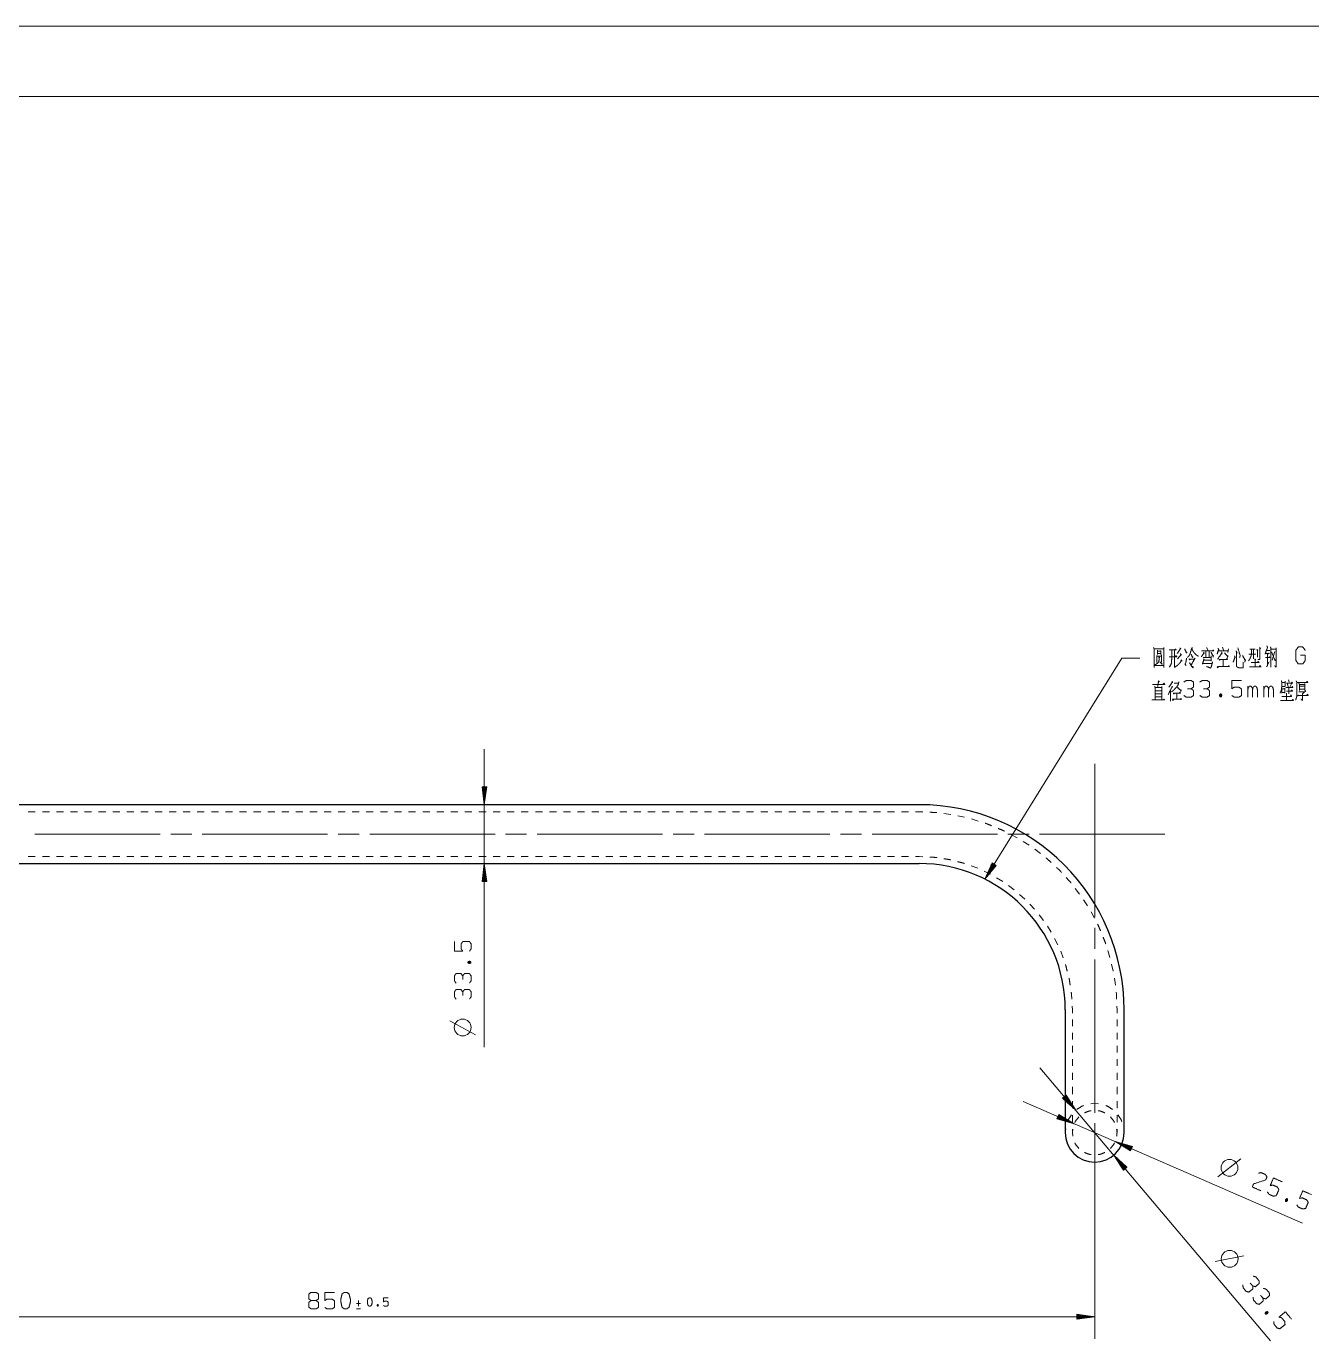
# Model space of a CAD drawing. Header units: millimetres. Extents: x 0 to 594, y 0 to 420.
# Drawn here: x 166.3 to 349.3, y 232.8 to 420 of the extents above; entities that cross this region are included whole.
import ezdxf

# ---------------------------------------------------------------- set-up
doc = ezdxf.new("R2010")
doc.units = ezdxf.units.MM
doc.layers.add('101', color=7, linetype='Continuous', true_color=0xffffff)

msp = doc.modelspace()

# ---------------------------------------------------------------- linework, layer by layer
at = {"layer": '101', "color": 133, "linetype": 'Continuous', "lineweight": 18}
for p, q in [((594, 420), (0, 420)), ((584, 410), (25, 410))]:
    msp.add_line(p, q, dxfattribs=at)
at = {"layer": '101', "color": 72, "linetype": 'Continuous', "lineweight": 18}
for p, q in [((334.35, 331.57), (334.6, 331.14)), ((336.63, 331.59), (336.8, 331.19)), ((337.49, 331.34), (337.39, 330.84)), ((329.81, 328.79), (329.81, 331.19)), ((334.28, 331.02), (334.28, 330.24)), ((334.72, 331.07), (334.72, 330.19)), ((342.89, 328.79), (343.3, 329.49)), ((342.94, 331.14), (343.37, 331.14)), ((343.03, 330.64), (343.03, 328.89)), ((344.11, 330.99), (343.7, 329.72)), ((329.76, 326.45), (330.38, 326.45)), ((340.26, 324.48), (340.26, 326.05)), ((342.54, 324.48), (342.54, 326.05)), ((345.1, 326.58), (345.56, 326.58)), ((345.1, 326), (345.52, 326)), ((345.11, 325.73), (345.11, 325.03)), ((345.52, 325.78), (345.52, 325.03)), ((345.56, 326.73), (345.56, 325.98)), ((345.91, 326.35), (346, 325.95)), ((346.05, 326.93), (346.14, 326.6)), ((346.09, 325.78), (346.09, 324.95)), ((346.44, 326.38), (346.24, 325.9)), ((347.6, 326.3), (348.36, 326.3)), ((347.6, 326.03), (348.36, 326.03)), ((348.38, 326.43), (348.38, 325.43)), ((327.04, 324.95), (327.93, 324.95)), ((329.25, 325.53), (329.25, 323.9)), ((336.29, 324.93), (336.45, 324.5)), ((345.15, 325.15), (345.52, 325.15)), ((345.17, 325.65), (345.5, 325.65)), ((345.75, 325.05), (345.75, 324)), ((347.51, 325.25), (348.36, 325.25)), ((347.64, 325.63), (348.38, 325.63)), ((229.17, 286.64), (229.59, 286.79)), ((230.25, 276.41), (226.6, 278.41)), ((335.96, 256.18), (339.25, 258.73)), ((345.77, 253.09), (345.74, 252.64)), ((335.59, 244.11), (339.67, 244.94)), ((213.86, 238.16), (213.29, 238.16)), ((213.57, 238.56), (213.57, 237.76)), ((216.28, 237.99), (216.36, 237.77)), ((213.29, 237.37), (213.86, 237.37)), ((343.02, 237), (342.8, 236.61))]:
    msp.add_line(p, q, dxfattribs=at)
at = {"layer": '101', "color": 22, "linetype": 'Continuous', "lineweight": 18}
for p, q in [((322.3, 330.05), (302.78, 298.54)), ((324.84, 330.05), (322.3, 330.05)), ((231.5, 274.66), (231.5, 317.09)), ((231.17, 311.69), (231.17, 311.66)), ((231.17, 311.69), (231.5, 309.15)), ((231.84, 311.69), (231.17, 311.69)), ((231.17, 311.69), (231.17, 311.66)), ((231.22, 311.69), (231.22, 311.28)), ((231.27, 311.69), (231.27, 310.89)), ((231.33, 311.69), (231.33, 310.5)), ((231.38, 311.69), (231.38, 310.12)), ((231.43, 311.69), (231.43, 309.73)), ((231.48, 311.69), (231.48, 309.35)), ((231.5, 309.15), (231.84, 311.69)), ((231.53, 311.69), (231.53, 309.35)), ((231.58, 311.69), (231.58, 309.73)), ((231.63, 311.69), (231.63, 310.12)), ((231.68, 311.69), (231.68, 310.5)), ((231.73, 311.69), (231.73, 310.89)), ((231.78, 311.69), (231.78, 311.28)), ((231.83, 311.69), (231.83, 311.66)), ((231.83, 311.69), (231.83, 311.66)), ((231.5, 300.78), (231.17, 298.24)), ((231.38, 298.24), (231.38, 299.81)), ((231.43, 298.24), (231.43, 300.2)), ((231.48, 298.24), (231.48, 300.58)), ((231.84, 298.24), (231.5, 300.78)), ((231.53, 298.24), (231.53, 300.58)), ((231.58, 298.24), (231.58, 300.2)), ((231.63, 298.24), (231.63, 299.81)), ((303.83, 300.88), (302.78, 298.54)), ((302.78, 298.54), (304.4, 300.52)), ((304.09, 300.71), (302.86, 298.72)), ((304.14, 300.69), (302.9, 298.69)), ((304.05, 300.74), (303.02, 299.07)), ((304.18, 300.66), (303.15, 298.99)), ((304.01, 300.77), (303.18, 299.43)), ((303.96, 300.79), (303.34, 299.78)), ((304.22, 300.63), (303.39, 299.29)), ((303.92, 300.82), (303.5, 300.14)), ((304.27, 300.61), (303.64, 299.6)), ((303.88, 300.85), (303.66, 300.49)), ((303.84, 300.87), (303.82, 300.85)), ((303.84, 300.87), (303.82, 300.85)), ((304.4, 300.52), (303.83, 300.88)), ((304.31, 300.58), (303.89, 299.9)), ((304.35, 300.55), (304.13, 300.2)), ((304.4, 300.53), (304.38, 300.5)), ((304.4, 300.53), (304.38, 300.5)), ((231.17, 298.24), (231.17, 298.27)), ((231.17, 298.24), (231.17, 298.27)), ((231.17, 298.24), (231.84, 298.24)), ((231.22, 298.24), (231.22, 298.66)), ((231.27, 298.24), (231.27, 299.04)), ((231.33, 298.24), (231.33, 299.43)), ((231.68, 298.24), (231.68, 299.43)), ((231.73, 298.24), (231.73, 299.04)), ((231.78, 298.24), (231.78, 298.66)), ((231.83, 298.24), (231.83, 298.27)), ((231.83, 298.24), (231.83, 298.27)), ((310.6, 271.72), (343.48, 232.84)), ((314.35, 267.82), (313.83, 267.39)), ((314.15, 267.65), (315.41, 266.15)), ((314.19, 267.68), (315.2, 266.48)), ((314.23, 267.72), (314.99, 266.81)), ((314.26, 267.75), (314.78, 267.14)), ((314.3, 267.78), (314.57, 267.46)), ((314.34, 267.82), (314.36, 267.79)), ((314.34, 267.82), (314.36, 267.79)), ((315.73, 265.66), (314.35, 267.82)), ((308.24, 266.91), (348.02, 249.56)), ((313.83, 267.39), (315.73, 265.66)), ((313.84, 267.39), (313.86, 267.36)), ((313.84, 267.39), (313.86, 267.36)), ((313.88, 267.42), (314.15, 267.1)), ((313.92, 267.45), (314.43, 266.84)), ((313.95, 267.49), (314.72, 266.58)), ((313.99, 267.52), (315.01, 266.32)), ((314.03, 267.55), (315.3, 266.06)), ((314.07, 267.59), (315.59, 265.79)), ((314.11, 267.62), (315.62, 265.83)), ((313.32, 265.06), (313.05, 264.45)), ((313.05, 264.45), (313.08, 264.44)), ((313.05, 264.45), (315.51, 263.74)), ((313.05, 264.45), (313.08, 264.44)), ((313.07, 264.5), (313.46, 264.33)), ((313.09, 264.55), (313.83, 264.22)), ((313.11, 264.59), (314.2, 264.12)), ((313.13, 264.64), (314.58, 264.01)), ((313.15, 264.69), (314.95, 263.9)), ((313.17, 264.73), (315.33, 263.79)), ((313.19, 264.78), (315.35, 263.84)), ((313.21, 264.83), (315.01, 264.04)), ((313.23, 264.87), (314.68, 264.24)), ((313.26, 264.92), (314.35, 264.44)), ((313.28, 264.97), (314.01, 264.64)), ((313.3, 265.01), (313.68, 264.84)), ((313.32, 265.06), (313.35, 265.05)), ((315.51, 263.74), (313.32, 265.06)), ((313.32, 265.06), (313.35, 265.05)), ((318.43, 262.47), (318.43, 233.09)), ((323.82, 260.48), (321.36, 261.19)), ((321.36, 261.19), (323.55, 259.87)), ((323.67, 260.15), (321.52, 261.09)), ((323.69, 260.2), (321.54, 261.14)), ((323.65, 260.11), (321.86, 260.89)), ((323.71, 260.25), (321.92, 261.03)), ((323.63, 260.06), (322.19, 260.69)), ((323.73, 260.29), (322.29, 260.92)), ((323.61, 260.01), (322.52, 260.49)), ((323.75, 260.34), (322.66, 260.81)), ((323.59, 259.97), (322.86, 260.29)), ((323.77, 260.38), (323.04, 260.71)), ((323.8, 260.43), (323.41, 260.6)), ((323.55, 259.87), (323.82, 260.48)), ((323.82, 260.48), (323.79, 260.49)), ((323.82, 260.48), (323.79, 260.49)), ((323.03, 257.54), (321.14, 259.27)), ((321.14, 259.27), (322.52, 257.11)), ((322.76, 257.31), (321.24, 259.1)), ((322.8, 257.34), (321.28, 259.14)), ((322.72, 257.28), (321.45, 258.78)), ((322.84, 257.38), (321.57, 258.88)), ((322.68, 257.25), (321.66, 258.45)), ((322.87, 257.41), (321.86, 258.61)), ((322.91, 257.44), (322.15, 258.35)), ((323.57, 259.92), (323.19, 260.09)), ((323.55, 259.87), (323.52, 259.89)), ((323.55, 259.87), (323.52, 259.89)), ((322.64, 257.21), (321.87, 258.12)), ((322.6, 257.18), (322.08, 257.79)), ((322.56, 257.15), (322.29, 257.47)), ((322.95, 257.48), (322.43, 258.09)), ((322.53, 257.12), (322.5, 257.14)), ((322.53, 257.12), (322.5, 257.14)), ((322.52, 257.11), (323.03, 257.54)), ((322.99, 257.51), (322.72, 257.83)), ((323.03, 257.54), (323.01, 257.57)), ((323.03, 257.54), (323.01, 257.57)), ((105.93, 236.26), (318.43, 236.26)), ((315.89, 236.6), (315.89, 235.93)), ((318.43, 236.26), (315.89, 236.6)), ((315.89, 236.59), (315.93, 236.59)), ((315.89, 236.59), (315.93, 236.59)), ((315.89, 236.54), (316.31, 236.54)), ((315.89, 236.49), (316.7, 236.49)), ((315.89, 236.44), (317.08, 236.44)), ((315.89, 236.39), (317.47, 236.39)), ((315.89, 236.34), (317.85, 236.34)), ((315.89, 236.29), (318.24, 236.29)), ((315.89, 235.93), (318.43, 236.26)), ((315.89, 236.24), (318.24, 236.24)), ((315.89, 236.19), (317.85, 236.19)), ((315.89, 236.14), (317.47, 236.14)), ((315.89, 236.09), (317.08, 236.09)), ((315.89, 236.04), (316.7, 236.04)), ((315.89, 235.98), (316.31, 235.98)), ((315.89, 235.93), (315.93, 235.93)), ((315.89, 235.93), (315.93, 235.93))]:
    msp.add_line(p, q, dxfattribs=at)
at = {"layer": '101', "color": 151, "linetype": 'Continuous', "lineweight": 18}
for p, q in [((318.43, 314.97), (318.43, 293.13)), ((185.33, 304.97), (167.48, 304.97)), ((189.83, 304.97), (186.83, 304.97)), ((209.18, 304.97), (191.33, 304.97)), ((213.68, 304.97), (210.68, 304.97)), ((233.03, 304.97), (215.18, 304.97)), ((237.53, 304.97), (234.53, 304.97)), ((256.88, 304.97), (239.03, 304.97)), ((261.38, 304.97), (258.38, 304.97)), ((280.73, 304.97), (262.88, 304.97)), ((285.23, 304.97), (282.23, 304.97)), ((309.08, 304.97), (306.08, 304.97)), ((328.43, 304.97), (310.58, 304.97)), ((318.43, 291.63), (318.43, 288.63)), ((318.43, 263.8), (318.43, 260.8)), ((318.43, 259.3), (318.43, 237.47))]:
    msp.add_line(p, q, dxfattribs=at)
at = {"layer": '101', "color": 151, "linetype": 'Continuous', "lineweight": 25}
for p, q in [((293.43, 309.15), (130.93, 309.15)), ((130.93, 300.78), (293.43, 300.78)), ((314.25, 279.97), (314.25, 272.47)), ((322.62, 272.47), (322.62, 279.97))]:
    msp.add_line(p, q, dxfattribs=at)
at = {"layer": '101', "color": 53, "linetype": 'Continuous', "lineweight": 13}
for p, q in [((167.55, 308.15), (166.54, 308.15)), ((169.55, 308.15), (168.55, 308.15)), ((171.56, 308.15), (170.56, 308.15)), ((173.56, 308.15), (172.56, 308.15)), ((175.57, 308.15), (174.57, 308.15)), ((177.58, 308.15), (176.57, 308.15)), ((179.58, 308.15), (178.58, 308.15)), ((181.59, 308.15), (180.59, 308.15)), ((183.6, 308.15), (182.59, 308.15)), ((185.6, 308.15), (184.6, 308.15)), ((187.61, 308.15), (186.6, 308.15)), ((189.61, 308.15), (188.61, 308.15)), ((191.62, 308.15), (190.62, 308.15)), ((193.63, 308.15), (192.62, 308.15)), ((195.63, 308.15), (194.63, 308.15)), ((197.64, 308.15), (196.64, 308.15)), ((199.65, 308.15), (198.64, 308.15)), ((201.65, 308.15), (200.65, 308.15)), ((203.66, 308.15), (202.65, 308.15)), ((205.66, 308.15), (204.66, 308.15)), ((207.67, 308.15), (206.67, 308.15)), ((209.68, 308.15), (208.67, 308.15)), ((211.68, 308.15), (210.68, 308.15)), ((213.69, 308.15), (212.69, 308.15)), ((215.69, 308.15), (214.69, 308.15)), ((217.7, 308.15), (216.7, 308.15)), ((219.71, 308.15), (218.7, 308.15)), ((221.71, 308.15), (220.71, 308.15)), ((223.72, 308.15), (222.72, 308.15)), ((225.73, 308.15), (224.72, 308.15)), ((227.73, 308.15), (226.73, 308.15)), ((229.74, 308.15), (228.73, 308.15)), ((231.74, 308.15), (230.74, 308.15)), ((233.75, 308.15), (232.75, 308.15)), ((235.76, 308.15), (234.75, 308.15)), ((237.76, 308.15), (236.76, 308.15)), ((239.77, 308.15), (238.77, 308.15)), ((241.77, 308.15), (240.77, 308.15)), ((243.78, 308.15), (242.78, 308.15)), ((245.79, 308.15), (244.78, 308.15)), ((247.79, 308.15), (246.79, 308.15)), ((249.8, 308.15), (248.8, 308.15)), ((251.81, 308.15), (250.8, 308.15)), ((253.81, 308.15), (252.81, 308.15)), ((255.82, 308.15), (254.81, 308.15)), ((257.82, 308.15), (256.82, 308.15)), ((259.83, 308.15), (258.83, 308.15)), ((261.84, 308.15), (260.83, 308.15)), ((263.84, 308.15), (262.84, 308.15)), ((265.85, 308.15), (264.85, 308.15)), ((267.85, 308.15), (266.85, 308.15)), ((269.86, 308.15), (268.86, 308.15)), ((271.87, 308.15), (270.86, 308.15)), ((273.87, 308.15), (272.87, 308.15)), ((275.88, 308.15), (274.88, 308.15)), ((277.89, 308.15), (276.88, 308.15)), ((279.89, 308.15), (278.89, 308.15)), ((281.9, 308.15), (280.9, 308.15)), ((283.9, 308.15), (282.9, 308.15)), ((285.91, 308.15), (284.91, 308.15)), ((287.92, 308.15), (286.91, 308.15)), ((289.92, 308.15), (288.92, 308.15)), ((291.93, 308.15), (290.93, 308.15)), ((293.43, 308.15), (292.93, 308.15)), ((293.94, 308.13), (293.43, 308.15)), ((297.94, 307.78), (296.94, 307.91)), ((299.91, 307.37), (298.93, 307.59)), ((301.85, 306.84), (300.89, 307.14)), ((307.38, 304.45), (306.49, 304.92)), ((309.08, 303.39), (308.23, 303.93)), ((166.54, 301.78), (167.55, 301.78)), ((168.55, 301.78), (169.55, 301.78)), ((170.56, 301.78), (171.56, 301.78)), ((172.56, 301.78), (173.56, 301.78)), ((174.57, 301.78), (175.57, 301.78)), ((176.57, 301.78), (177.58, 301.78)), ((178.58, 301.78), (179.58, 301.78)), ((180.59, 301.78), (181.59, 301.78)), ((182.59, 301.78), (183.6, 301.78)), ((184.6, 301.78), (185.6, 301.78)), ((186.6, 301.78), (187.61, 301.78)), ((188.61, 301.78), (189.61, 301.78)), ((190.62, 301.78), (191.62, 301.78)), ((192.62, 301.78), (193.63, 301.78)), ((194.63, 301.78), (195.63, 301.78)), ((196.64, 301.78), (197.64, 301.78)), ((198.64, 301.78), (199.65, 301.78)), ((200.65, 301.78), (201.65, 301.78)), ((202.65, 301.78), (203.66, 301.78)), ((204.66, 301.78), (205.66, 301.78)), ((206.67, 301.78), (207.67, 301.78)), ((208.67, 301.78), (209.68, 301.78)), ((210.68, 301.78), (211.68, 301.78)), ((212.69, 301.78), (213.69, 301.78)), ((214.69, 301.78), (215.69, 301.78)), ((216.7, 301.78), (217.7, 301.78)), ((218.7, 301.78), (219.71, 301.78)), ((220.71, 301.78), (221.71, 301.78)), ((222.72, 301.78), (223.72, 301.78)), ((224.72, 301.78), (225.73, 301.78)), ((226.73, 301.78), (227.73, 301.78)), ((228.73, 301.78), (229.74, 301.78)), ((230.74, 301.78), (231.74, 301.78)), ((232.75, 301.78), (233.75, 301.78)), ((234.75, 301.78), (235.76, 301.78)), ((236.76, 301.78), (237.76, 301.78)), ((238.77, 301.78), (239.77, 301.78)), ((240.77, 301.78), (241.77, 301.78)), ((242.78, 301.78), (243.78, 301.78)), ((244.78, 301.78), (245.79, 301.78)), ((246.79, 301.78), (247.79, 301.78)), ((248.8, 301.78), (249.8, 301.78)), ((250.8, 301.78), (251.81, 301.78)), ((252.81, 301.78), (253.81, 301.78)), ((254.81, 301.78), (255.82, 301.78)), ((256.82, 301.78), (257.82, 301.78)), ((258.83, 301.78), (259.83, 301.78)), ((260.83, 301.78), (261.84, 301.78)), ((262.84, 301.78), (263.84, 301.78)), ((264.85, 301.78), (265.85, 301.78)), ((266.85, 301.78), (267.85, 301.78)), ((268.86, 301.78), (269.86, 301.78)), ((270.86, 301.78), (271.87, 301.78)), ((272.87, 301.78), (273.87, 301.78)), ((274.88, 301.78), (275.88, 301.78)), ((276.88, 301.78), (277.89, 301.78)), ((278.89, 301.78), (279.89, 301.78)), ((280.9, 301.78), (281.9, 301.78)), ((282.9, 301.78), (283.9, 301.78)), ((284.91, 301.78), (285.91, 301.78)), ((286.91, 301.78), (287.92, 301.78)), ((288.92, 301.78), (289.92, 301.78)), ((290.93, 301.78), (291.93, 301.78)), ((292.93, 301.78), (293.43, 301.78)), ((293.43, 301.78), (293.94, 301.75)), ((310.71, 302.2), (309.91, 302.82)), ((300.83, 300.46), (301.78, 300.12)), ((302.69, 299.69), (303.6, 299.26)), ((304.47, 298.75), (305.34, 298.23)), ((306.16, 297.65), (306.97, 297.05)), ((307.74, 296.4), (308.48, 295.73)), ((316.29, 296.44), (315.67, 297.24)), ((309.2, 295.02), (309.87, 294.27)), ((317.39, 294.77), (316.85, 295.61)), ((318.39, 293.02), (317.92, 293.91)), ((310.52, 293.5), (311.12, 292.69)), ((311.7, 291.87), (312.22, 291)), ((312.72, 290.13), (313.16, 289.22)), ((313.59, 288.31), (313.93, 287.36)), ((320.61, 287.42), (320.31, 288.38)), ((321.06, 285.46), (320.84, 286.44)), ((321.38, 283.47), (321.24, 284.47)), ((315.22, 280.47), (315.25, 279.97)), ((315.25, 279.97), (315.25, 279.5)), ((321.62, 279.97), (321.6, 280.47)), ((321.62, 279.5), (321.62, 279.97)), ((315.25, 278.56), (315.25, 277.62)), ((321.62, 277.62), (321.62, 278.56)), ((315.25, 276.68), (315.25, 275.75)), ((321.62, 275.75), (321.62, 276.68)), ((315.25, 274.81), (315.25, 273.87)), ((321.62, 273.87), (321.62, 274.81)), ((315.25, 272.93), (315.25, 272.47)), ((315.25, 272.47), (315.25, 271.97)), ((321.62, 272.47), (321.62, 272.93)), ((321.62, 271.97), (321.62, 272.47)), ((315.25, 270.97), (315.25, 269.97)), ((321.62, 269.97), (321.62, 270.97)), ((315.25, 266.97), (315.25, 265.97)), ((317.89, 266.59), (318.43, 266.65)), ((318.43, 266.65), (318.98, 266.59)), ((321.62, 265.97), (321.62, 266.97)), ((314.25, 262.47), (314.31, 263.01)), ((315.25, 262.47), (315.31, 262.96)), ((315.31, 261.97), (315.25, 262.47)), ((322.56, 263.01), (322.62, 262.47))]:
    msp.add_line(p, q, dxfattribs=at)
at = {"layer": '101', "color": 72, "linetype": 'Continuous', "lineweight": 18}
for centre in [(228.42, 277.44), (337.64, 257.45), (337.66, 244.51)]:
    msp.add_circle(centre, 1.2, dxfattribs=at)
at = {"layer": '101', "color": 151, "linetype": 'Continuous', "lineweight": 25}
for centre, radius, start, end in [((293.43, 279.97), 29.19, 0, 90), ((293.43, 279.97), 20.81, 0, 90), ((318.43, 262.47), 4.19, 180, 0)]:
    msp.add_arc(centre, radius, start, end, dxfattribs=at)
at = {"layer": '101', "color": 72, "linetype": 'Continuous', "lineweight": 18}
for points in [[(326.8, 331.54), (326.9, 331.37)], [(326.9, 331.37), (326.9, 328.72)], [(328.28, 331.34), (326.9, 331.34)], [(328.28, 328.72), (328.28, 331.54)], [(328.28, 331.54), (328.28, 331.34)], [(329.96, 331.34), (329.87, 331.24)], [(330.04, 331.22), (329.96, 331.34)], [(330.66, 331.42), (330.17, 330.67)], [(330.59, 331.49), (330.72, 331.34)], [(330.72, 331.34), (330.66, 331.42)], [(331.26, 331.34), (331.51, 330.77)], [(332.27, 331.47), (332.11, 330.97)], [(332.27, 331.57), (332.36, 331.44)], [(332.36, 331.44), (332.27, 331.47)], [(332.27, 331.34), (332.39, 331.12)], [(336.01, 331.44), (336.11, 331.24)], [(338.83, 331.49), (339.15, 330.39)], [(340.51, 331.29), (341.3, 331.29)], [(341.3, 331.29), (341.06, 331.29)], [(341.06, 331.29), (341.06, 329.94)], [(341.89, 331.54), (342.05, 331.42)], [(342.05, 331.42), (341.97, 331.44)], [(341.97, 331.44), (341.97, 329.82)], [(343.05, 331.57), (342.7, 330.59)], [(342.96, 331.77), (343.05, 331.57)], [(343.46, 331.64), (343.54, 331.47)], [(343.54, 331.47), (343.54, 328.74)], [(343.56, 331.42), (343.56, 331.29)], [(343.56, 331.29), (344.29, 331.29)], [(344.3, 331.49), (344.3, 328.74)], [(347.07, 331.14), (347.43, 331.62)], [(347.43, 331.62), (348.08, 331.62)], [(348.08, 331.62), (348.42, 331.14)], [(327.27, 329.42), (327.27, 330.42)], [(327.27, 330.42), (327.27, 330.29)], [(327.27, 330.29), (327.93, 330.29)], [(327.36, 331.19), (327.36, 330.54)], [(327.36, 330.54), (327.36, 330.67)], [(327.36, 330.67), (327.87, 330.67)], [(327.87, 331.02), (327.38, 331.02)], [(327.56, 329.54), (327.4, 329.32)], [(327.54, 330.17), (327.7, 330.14)], [(327.61, 329.82), (327.56, 329.54)], [(327.63, 330.14), (327.61, 329.82)], [(327.7, 330.14), (327.63, 330.14)], [(327.73, 329.49), (328.03, 329.19)], [(327.87, 330.54), (327.87, 331.14)], [(327.87, 331.14), (327.87, 331.02)], [(327.87, 330.67), (327.87, 330.54)], [(327.93, 330.29), (327.93, 330.49)], [(327.93, 330.49), (327.93, 329.47)], [(329.05, 331.22), (330.04, 331.22)], [(329.05, 330.24), (330.12, 330.24)], [(329.39, 329.67), (329.34, 329.22)], [(329.41, 330.24), (329.39, 329.67)], [(329.41, 331.19), (329.41, 330.24)], [(330.01, 330.39), (329.92, 330.27)], [(330.12, 330.24), (330.01, 330.39)], [(330.73, 330.52), (330.24, 329.94)], [(330.82, 329.72), (330.59, 329.37)], [(330.65, 330.67), (330.79, 330.47)], [(330.7, 329.79), (330.84, 329.62)], [(330.79, 330.47), (330.73, 330.52)], [(330.84, 329.62), (330.82, 329.72)], [(331.35, 329.12), (331.53, 330.02)], [(331.56, 330.84), (331.42, 330.94)], [(331.51, 330.77), (331.56, 330.84)], [(331.83, 330.32), (331.65, 330.14)], [(331.93, 330.49), (331.83, 330.32)], [(331.95, 329.79), (331.86, 329.89)], [(331.86, 329.89), (332.6, 329.89)], [(332.04, 330.72), (331.93, 330.49)], [(331.99, 329.84), (331.95, 329.79)], [(332.11, 330.97), (332.04, 330.72)], [(332.16, 330.62), (332.36, 330.12)], [(332.73, 330.04), (332.18, 329.07)], [(332.43, 330.17), (332.32, 330.29)], [(332.36, 330.12), (332.43, 330.17)], [(332.39, 331.12), (332.53, 330.89)], [(332.53, 330.89), (332.76, 330.62)], [(332.76, 330.62), (332.99, 330.42)], [(332.99, 330.42), (333.24, 330.29)], [(333.64, 331.07), (335.39, 331.07)], [(334.01, 330.79), (333.64, 330.24)], [(334.01, 329.94), (333.78, 329.19)], [(333.87, 330.14), (335.02, 330.14)], [(333.93, 330.89), (334.05, 330.74)], [(333.96, 329.72), (334.01, 329.94)], [(335.02, 329.72), (333.96, 329.72)], [(334.05, 330.74), (334.01, 330.79)], [(335.22, 329.49), (334.97, 328.62)], [(335, 330.89), (335.3, 330.32)], [(335.02, 330.14), (335.02, 330.37)], [(335.02, 330.37), (335.02, 329.62)], [(335.02, 329.62), (335.02, 329.72)], [(335.18, 329.29), (335.22, 329.49)], [(335.34, 331.19), (335.2, 331.07)], [(335.36, 330.42), (335.29, 330.19)], [(335.3, 330.32), (335.36, 330.42)], [(335.39, 331.07), (335.34, 331.19)], [(336.11, 331.24), (335.88, 330.62)], [(335.88, 330.62), (336.01, 331.09)], [(336.54, 330.74), (335.95, 329.89)], [(336.01, 331.09), (337.47, 331.09)], [(336.22, 329.72), (336.17, 329.84)], [(336.17, 329.84), (337.33, 329.84)], [(336.31, 329.84), (336.22, 329.72)], [(336.5, 330.94), (336.57, 330.64)], [(336.57, 330.64), (336.54, 330.74)], [(336.73, 329.82), (336.73, 328.84)], [(336.91, 330.79), (337.39, 330.24)], [(337.28, 330.02), (337.21, 329.84)], [(337.33, 329.84), (337.28, 330.02)], [(337.42, 330.37), (337.33, 330.12)], [(337.39, 330.24), (337.42, 330.37)], [(338.41, 330.17), (338.16, 329.44)], [(338.35, 330.37), (338.44, 330.07)], [(338.44, 330.07), (338.41, 330.17)], [(338.57, 331.07), (338.73, 330.74)], [(338.73, 330.74), (338.62, 330.84)], [(338.62, 330.84), (338.62, 328.87)], [(339.17, 330.47), (339.08, 330.12)], [(339.15, 330.39), (339.17, 330.47)], [(339.5, 330.39), (339.86, 329.72)], [(339.59, 328.64), (339.59, 329.44)], [(339.93, 329.82), (339.8, 329.47)], [(339.86, 329.72), (339.93, 329.82)], [(340.56, 329.97), (340.35, 329.67)], [(341.06, 330.59), (340.38, 330.59)], [(340.38, 330.59), (341.39, 330.59)], [(340.68, 330.24), (340.56, 329.97)], [(340.76, 330.62), (340.68, 330.24)], [(340.7, 329.42), (341.85, 329.42)], [(340.76, 331.22), (340.76, 330.62)], [(341.06, 329.94), (341.06, 330.59)], [(341.2, 329.89), (341.39, 329.82)], [(341.39, 329.82), (341.3, 329.84)], [(341.3, 329.84), (341.3, 328.79)], [(341.46, 331.22), (341.69, 331.19)], [(341.69, 331.19), (341.6, 331.22)], [(341.6, 331.22), (341.6, 330.19)], [(341.71, 329.57), (341.62, 329.44)], [(341.97, 329.82), (341.67, 329.82)], [(341.85, 329.42), (341.71, 329.57)], [(342.75, 330.14), (343.39, 330.14)], [(342.82, 330.67), (343.33, 330.67)], [(343.24, 330.77), (343.21, 330.64)], [(343.33, 330.67), (343.24, 330.77)], [(343.31, 330.24), (343.24, 330.14)], [(343.39, 330.14), (343.31, 330.24)], [(343.63, 330.89), (344.13, 329.67)], [(344.16, 329.72), (344.06, 329.89)], [(344.13, 329.67), (344.16, 329.72)], [(347.07, 329.72), (347.07, 331.14)], [(347.41, 329.24), (347.07, 329.72)], [(347.76, 330.44), (348.43, 330.44)], [(348.43, 329.72), (348.1, 329.24)], [(348.43, 330.44), (348.43, 329.72)], [(326.9, 328.72), (326.9, 328.99)], [(326.9, 328.99), (328.28, 328.99)], [(327.4, 329.32), (327.04, 329.09)], [(328.05, 329.24), (327.98, 329.12)], [(328.03, 329.19), (328.05, 329.24)], [(328.28, 328.99), (328.28, 328.72)], [(329.34, 329.22), (329.07, 328.74)], [(330.24, 329.02), (329.81, 328.72)], [(330.59, 329.37), (330.24, 329.02)], [(331.26, 329.22), (331.44, 328.99)], [(331.44, 328.99), (331.35, 329.12)], [(332.18, 329.07), (331.93, 329.34)], [(331.93, 329.34), (332.43, 328.64)], [(332.48, 328.74), (332.32, 328.87)], [(332.43, 328.64), (332.48, 328.74)], [(333.78, 329.19), (333.86, 329.29)], [(333.86, 329.29), (335.18, 329.29)], [(334.97, 328.62), (334.35, 328.84)], [(335.88, 328.79), (335.97, 328.64)], [(336.73, 328.84), (335.92, 328.84)], [(335.92, 328.84), (337.62, 328.84)], [(335.97, 328.64), (336.01, 328.77)], [(336.01, 328.77), (336.04, 328.84)], [(337.55, 328.97), (337.42, 328.79)], [(337.62, 328.84), (337.55, 328.97)], [(338.62, 328.87), (338.74, 328.77)], [(338.74, 328.77), (338.97, 328.64)], [(338.97, 328.64), (339.59, 328.64)], [(341.3, 328.79), (340.47, 328.79)], [(340.47, 328.79), (342.13, 328.79)], [(341.97, 328.99), (341.89, 328.87)], [(342.13, 328.79), (341.97, 328.99)], [(344.3, 328.74), (344.04, 328.94)], [(348.1, 329.24), (347.41, 329.24)], [(326.65, 326.3), (328.42, 326.3)], [(326.94, 326), (327.06, 325.9)], [(327.06, 325.9), (327.06, 324.08)], [(327.06, 324.08), (327.06, 325.83)], [(327.06, 325.83), (327.98, 325.83)], [(327.54, 326.73), (327.4, 325.98)], [(327.49, 326.78), (327.64, 326.7)], [(327.64, 326.7), (327.54, 326.73)], [(327.98, 325.83), (327.98, 326)], [(327.98, 326), (327.98, 324.08)], [(328.3, 326.48), (328.19, 326.33)], [(328.42, 326.3), (328.3, 326.48)], [(329.46, 325.95), (328.9, 324.85)], [(329.48, 326.6), (328.98, 325.88)], [(329.46, 326.73), (329.55, 326.55)], [(329.46, 326.03), (329.51, 325.88)], [(329.51, 325.88), (329.46, 325.95)], [(329.55, 326.55), (329.48, 326.6)], [(330.01, 325.83), (329.8, 325.6)], [(330.17, 326.03), (330.01, 325.83)], [(330.15, 325.95), (330.73, 325.38)], [(330.33, 326.25), (330.17, 326.03)], [(330.42, 326.65), (330.33, 326.25)], [(331.47, 326.85), (331.14, 326.63)], [(332.16, 326.85), (331.47, 326.85)], [(332.16, 325.68), (331.65, 325.68)], [(332.5, 326.63), (332.16, 326.85)], [(332.16, 325.68), (332.5, 325.9)], [(332.5, 325.43), (332.16, 325.68)], [(332.5, 325.9), (332.5, 326.63)], [(333.75, 326.85), (333.41, 326.63)], [(334.44, 326.85), (333.75, 326.85)], [(334.44, 325.68), (333.93, 325.68)], [(334.77, 326.63), (334.44, 326.85)], [(334.44, 325.68), (334.77, 325.9)], [(334.77, 325.43), (334.44, 325.68)], [(334.77, 325.9), (334.77, 326.63)], [(337.97, 325.68), (337.97, 326.85)], [(337.97, 326.85), (339.33, 326.85)], [(338.3, 325.9), (337.97, 325.68)], [(338.99, 325.9), (338.3, 325.9)], [(339.33, 325.65), (338.99, 325.9)], [(340.26, 325.58), (340.31, 325.85)], [(340.31, 325.85), (340.49, 326.03)], [(340.49, 326.03), (340.68, 326.03)], [(340.68, 326.03), (340.86, 325.85)], [(340.86, 325.85), (340.93, 325.58)], [(340.93, 325.58), (340.98, 325.85)], [(340.98, 325.85), (341.16, 326.03)], [(341.16, 326.03), (341.37, 326.03)], [(341.37, 326.03), (341.53, 325.85)], [(341.53, 325.85), (341.6, 325.58)], [(342.54, 325.58), (342.59, 325.85)], [(342.59, 325.85), (342.77, 326.03)], [(342.77, 326.03), (342.96, 326.03)], [(342.96, 326.03), (343.14, 325.85)], [(343.14, 325.85), (343.21, 325.58)], [(343.21, 325.58), (343.26, 325.85)], [(343.26, 325.85), (343.44, 326.03)], [(343.44, 326.03), (343.65, 326.03)], [(343.65, 326.03), (343.81, 325.85)], [(343.81, 325.85), (343.88, 325.58)], [(345.01, 326.8), (345.1, 326.55)], [(345.06, 325.83), (345.03, 325.55)], [(345.1, 326), (345.06, 325.83)], [(345.1, 326.55), (345.1, 326)], [(345.66, 325.83), (346.67, 325.83)], [(345.75, 326.45), (346.63, 326.45)], [(346.53, 326.6), (346.44, 326.48)], [(346.58, 325.98), (346.49, 325.83)], [(346.63, 326.45), (346.53, 326.6)], [(346.67, 325.83), (346.58, 325.98)], [(347.14, 326.78), (347.25, 326.58)], [(347.21, 326.53), (347.21, 324.93)], [(347.25, 326.58), (348.79, 326.58)], [(347.5, 326.45), (347.58, 326.33)], [(347.58, 326.33), (347.58, 325.43)], [(348.68, 326.73), (348.59, 326.58)], [(348.79, 326.58), (348.68, 326.73)], [(327.98, 324.08), (326.55, 324.08)], [(326.55, 324.08), (328.39, 324.08)], [(327.03, 324.53), (327.98, 324.53)], [(327.98, 325.4), (327.04, 325.4)], [(327.04, 325.4), (328.02, 325.4)], [(328.02, 325.4), (327.94, 325.4)], [(327.98, 324.08), (327.98, 325.4)], [(327.98, 324.53), (327.98, 324.08)], [(328.3, 324.2), (328.23, 324.08)], [(328.39, 324.08), (328.3, 324.2)], [(329.64, 325.43), (329.39, 325.25)], [(330.12, 324.18), (329.5, 324.18)], [(329.5, 324.18), (330.79, 324.18)], [(329.58, 324), (329.51, 324.13)], [(329.64, 324.13), (329.58, 324)], [(329.71, 324.93), (329.62, 325.05)], [(329.62, 325.05), (330.65, 325.05)], [(329.8, 325.6), (329.64, 325.43)], [(329.8, 325.05), (329.71, 324.93)], [(330.12, 325.05), (330.12, 324.18)], [(330.57, 325.2), (330.5, 325.08)], [(330.65, 325.05), (330.57, 325.2)], [(330.72, 324.3), (330.63, 324.13)], [(330.73, 325.5), (330.72, 325.28)], [(330.8, 324.13), (330.72, 324.3)], [(330.73, 325.38), (330.73, 325.5)], [(331.15, 324.7), (331.47, 324.48)], [(331.47, 324.48), (332.16, 324.48)], [(332.16, 324.48), (332.5, 324.7)], [(332.5, 324.7), (332.5, 325.43)], [(333.43, 324.7), (333.75, 324.48)], [(333.75, 324.48), (334.44, 324.48)], [(334.44, 324.48), (334.77, 324.7)], [(334.77, 324.7), (334.77, 325.43)], [(336.29, 324.93), (336.2, 324.73)], [(336.2, 324.73), (336.29, 324.5)], [(336.45, 324.93), (336.29, 324.93)], [(336.29, 324.5), (336.45, 324.93)], [(336.29, 324.5), (336.45, 324.5)], [(336.54, 324.73), (336.45, 324.93)], [(336.45, 324.5), (336.54, 324.73)], [(337.97, 324.7), (338.3, 324.48)], [(338.3, 324.48), (338.99, 324.48)], [(338.99, 324.48), (339.33, 324.7)], [(339.33, 324.7), (339.33, 325.65)], [(340.93, 325.58), (340.93, 324.48)], [(341.6, 325.58), (341.6, 324.48)], [(343.21, 325.58), (343.21, 324.48)], [(343.88, 325.58), (343.88, 324.48)], [(344.99, 325.38), (344.83, 325.05)], [(344.92, 324), (346.74, 324)], [(345.03, 325.55), (344.99, 325.38)], [(345.11, 324.58), (346.47, 324.58)], [(345.73, 325.35), (346.6, 325.35)], [(346.4, 324.8), (346.32, 324.65)], [(346.47, 324.58), (346.4, 324.8)], [(346.53, 325.5), (346.42, 325.38)], [(346.6, 325.35), (346.53, 325.5)], [(346.65, 324.18), (346.56, 324)], [(346.74, 324), (346.65, 324.18)], [(347.11, 324.23), (347.04, 324.08)], [(347.2, 324.53), (347.11, 324.23)], [(347.25, 324.73), (347.2, 324.53)], [(347.21, 324.93), (347.25, 324.73)], [(347.39, 324.68), (347.34, 324.73)], [(347.34, 324.73), (348.84, 324.73)], [(347.46, 324.78), (347.39, 324.68)], [(348.03, 324), (347.8, 324.2)], [(348.5, 325.38), (348.03, 324.95)], [(348.03, 324.95), (348.03, 324)], [(348.75, 324.9), (348.63, 324.78)], [(348.84, 324.73), (348.75, 324.9)], [(227.24, 288.31), (227.24, 289.67)], [(228.42, 288.31), (227.24, 288.31)], [(228.44, 289.67), (228.19, 289.34)], [(228.19, 289.34), (228.19, 288.65)], [(228.19, 288.65), (228.42, 288.31)], [(229.39, 289.67), (228.44, 289.67)], [(229.62, 289.34), (229.39, 289.67)], [(229.39, 288.31), (229.62, 288.65)], [(229.62, 288.65), (229.62, 289.34)], [(229.37, 286.88), (229.17, 286.79)], [(229.17, 286.79), (229.17, 286.64)], [(229.59, 286.64), (229.17, 286.79)], [(229.17, 286.64), (229.37, 286.55)], [(229.59, 286.79), (229.37, 286.88)], [(229.37, 286.55), (229.59, 286.64)], [(229.59, 286.64), (229.59, 286.79)], [(227.47, 285.12), (227.24, 284.78)], [(227.24, 284.78), (227.24, 284.09)], [(228.19, 285.12), (227.47, 285.12)], [(228.42, 284.78), (228.19, 285.12)], [(228.67, 285.12), (228.42, 284.78)], [(228.42, 284.78), (228.42, 284.27)], [(229.39, 285.12), (228.67, 285.12)], [(229.62, 284.78), (229.39, 285.12)], [(229.62, 284.09), (229.62, 284.78)], [(227.24, 284.09), (227.47, 283.76)], [(227.47, 282.84), (227.24, 282.51)], [(228.19, 282.84), (227.47, 282.84)], [(228.42, 282.51), (228.19, 282.84)], [(228.67, 282.84), (228.42, 282.51)], [(229.39, 282.84), (228.67, 282.84)], [(229.39, 283.78), (229.62, 284.09)], [(229.62, 282.51), (229.39, 282.84)], [(227.24, 282.51), (227.24, 281.82)], [(227.24, 281.82), (227.47, 281.48)], [(228.42, 282.51), (228.42, 281.99)], [(229.39, 281.5), (229.62, 281.82)], [(229.62, 281.82), (229.62, 282.51)], [(341.74, 256.7), (342.12, 256.78)], [(342.12, 256.78), (342.75, 256.51)], [(342.75, 256.51), (342.97, 256.16)], [(341.05, 255.17), (340.88, 254.73)], [(340.88, 254.73), (342.11, 254.19)], [(342.78, 255.73), (341.05, 255.17)], [(342.97, 256.16), (342.78, 255.73)], [(343.43, 254.93), (343.9, 256.01)], [(343.83, 255), (343.43, 254.93)], [(344.46, 254.72), (343.83, 255)], [(343.9, 256.01), (345.15, 255.46)], [(344.67, 254.36), (344.46, 254.72)], [(343.04, 254.03), (343.26, 253.69)], [(343.26, 253.69), (343.89, 253.42)], [(343.89, 253.42), (344.29, 253.49)], [(344.29, 253.49), (344.67, 254.36)], [(345.6, 252.7), (345.91, 253.03)], [(345.61, 252.94), (345.6, 252.7)], [(345.6, 252.7), (345.74, 252.64)], [(345.77, 253.09), (345.61, 252.94)], [(345.74, 252.64), (345.91, 252.81)], [(345.91, 253.03), (345.77, 253.09)], [(345.91, 252.81), (345.91, 253.03)], [(347.6, 253.11), (348.07, 254.18)], [(348, 253.18), (347.6, 253.11)], [(348.63, 252.9), (348, 253.18)], [(348.07, 254.18), (349.32, 253.64)], [(348.84, 252.54), (348.63, 252.9)], [(347.21, 252.21), (347.43, 251.87)], [(347.43, 251.87), (348.06, 251.6)], [(348.06, 251.6), (348.46, 251.67)], [(348.46, 251.67), (348.84, 252.54)], [(341.38, 241.93), (340.99, 242.04)], [(341.83, 241.4), (341.38, 241.93)], [(206.52, 239.51), (206.84, 239.73)], [(206.84, 239.73), (207.53, 239.73)], [(207.53, 239.73), (207.87, 239.51)], [(208.78, 238.56), (208.78, 239.73)], [(208.78, 239.73), (210.14, 239.73)], [(211.57, 239.73), (211.24, 239.51)], [(211.91, 239.73), (211.57, 239.73)], [(212.24, 239.51), (211.91, 239.73)], [(339.54, 240.78), (339.57, 240.39)], [(339.57, 240.39), (340.01, 239.87)], [(340.01, 239.87), (340.4, 239.76)], [(340.4, 239.76), (340.96, 240.22)], [(340.93, 240.64), (340.6, 241.03)], [(340.96, 240.22), (340.93, 240.64)], [(340.93, 240.64), (341.32, 240.53)], [(341.32, 240.53), (341.87, 241)], [(341.87, 241), (341.83, 241.4)], [(342.85, 240.19), (342.46, 240.3)], [(343.3, 239.66), (342.85, 240.19)], [(343.34, 239.26), (343.3, 239.66)], [(206.84, 238.56), (206.51, 238.31)], [(206.51, 238.31), (206.51, 237.61)], [(206.52, 238.78), (206.52, 239.51)], [(206.84, 238.56), (206.52, 238.78)], [(207.53, 238.56), (206.84, 238.56)], [(207.87, 238.78), (207.53, 238.56)], [(207.87, 238.31), (207.53, 238.56)], [(207.87, 239.51), (207.87, 238.78)], [(207.87, 237.58), (207.87, 238.31)], [(209.12, 238.78), (208.78, 238.56)], [(209.81, 238.78), (209.12, 238.78)], [(210.14, 238.53), (209.81, 238.78)], [(210.14, 237.58), (210.14, 238.53)], [(211.24, 239.51), (211.06, 238.78)], [(211.06, 238.78), (211.08, 238.31)], [(211.08, 238.31), (211.24, 237.61)], [(212.42, 238.78), (212.24, 239.51)], [(212.24, 237.61), (212.42, 238.31)], [(212.42, 238.31), (212.42, 238.78)], [(214.93, 238.84), (214.84, 238.47)], [(214.84, 238.47), (214.85, 238.24)], [(214.85, 238.24), (214.93, 237.89)], [(215.1, 238.95), (214.93, 238.84)], [(214.93, 237.89), (215.1, 237.76)], [(215.27, 238.95), (215.1, 238.95)], [(215.1, 237.76), (215.27, 237.76)], [(215.44, 238.84), (215.27, 238.95)], [(215.27, 237.76), (215.44, 237.89)], [(215.52, 238.47), (215.44, 238.84)], [(215.44, 237.89), (215.52, 238.24)], [(215.52, 238.24), (215.52, 238.47)], [(216.28, 237.99), (216.24, 237.89)], [(216.24, 237.89), (216.28, 237.77)], [(216.36, 237.99), (216.28, 237.99)], [(216.28, 237.77), (216.36, 237.99)], [(216.28, 237.77), (216.36, 237.77)], [(216.41, 237.89), (216.36, 237.99)], [(216.36, 237.77), (216.41, 237.89)], [(217.12, 238.36), (217.12, 238.95)], [(217.12, 238.95), (217.8, 238.95)], [(217.29, 238.47), (217.12, 238.36)], [(217.12, 237.87), (217.29, 237.76)], [(217.63, 238.47), (217.29, 238.47)], [(217.29, 237.76), (217.63, 237.76)], [(217.8, 238.35), (217.63, 238.47)], [(217.63, 237.76), (217.8, 237.87)], [(217.8, 237.87), (217.8, 238.35)], [(341.01, 239.04), (341.04, 238.65)], [(341.04, 238.65), (341.48, 238.13)], [(341.48, 238.13), (341.87, 238.02)], [(341.87, 238.02), (342.43, 238.49)], [(342.4, 238.9), (342.07, 239.29)], [(342.4, 238.9), (342.79, 238.79)], [(342.43, 238.49), (342.4, 238.9)], [(342.79, 238.79), (343.34, 239.26)], [(206.51, 237.61), (206.84, 237.36)], [(206.84, 237.36), (207.53, 237.36)], [(207.53, 237.36), (207.87, 237.58)], [(208.78, 237.58), (209.12, 237.36)], [(209.12, 237.36), (209.81, 237.36)], [(209.81, 237.36), (210.14, 237.58)], [(211.24, 237.61), (211.57, 237.36)], [(211.57, 237.36), (211.91, 237.36)], [(211.91, 237.36), (212.24, 237.61)], [(342.81, 236.94), (342.7, 236.73)], [(342.7, 236.73), (343.13, 236.88)], [(342.7, 236.73), (342.8, 236.61)], [(342.8, 236.61), (343.03, 236.69)], [(343.02, 237), (342.81, 236.94)], [(343.13, 236.88), (343.02, 237)], [(343.03, 236.69), (343.13, 236.88)], [(344.68, 236.21), (345.58, 236.97)], [(345.07, 236.1), (344.68, 236.21)], [(345.51, 235.57), (345.07, 236.1)], [(345.58, 236.97), (346.45, 235.93)], [(343.93, 235.58), (343.98, 235.18)], [(343.98, 235.18), (344.42, 234.65)], [(344.42, 234.65), (344.81, 234.54)], [(344.81, 234.54), (345.54, 235.15)], [(345.54, 235.15), (345.51, 235.57)]]:
    msp.add_open_spline(points, degree=1, dxfattribs=at)
at = {"layer": '101', "color": 53, "linetype": 'Continuous', "lineweight": 13}
for points in [[(295.89, 308.05), (294.94, 308.09)], [(295.95, 308.04), (295.89, 308.05)], [(303.07, 306.45), (302.81, 306.54)], [(303.75, 306.17), (303.07, 306.45)], [(305.35, 305.51), (304.67, 305.79)], [(305.59, 305.38), (305.35, 305.51)], [(294.94, 301.7), (295.57, 301.67)], [(295.57, 301.67), (295.95, 301.62)], [(296.94, 301.47), (297.69, 301.36)], [(297.69, 301.36), (297.93, 301.3)], [(311.55, 301.56), (311.51, 301.59)], [(312.25, 300.92), (311.55, 301.56)], [(298.91, 301.05), (299.77, 300.84)], [(299.77, 300.84), (299.88, 300.8)], [(313.37, 299.9), (312.99, 300.24)], [(313.71, 299.53), (313.37, 299.9)], [(315.03, 298.08), (314.38, 298.78)], [(315.06, 298.04), (315.03, 298.08)], [(318.98, 291.88), (318.85, 292.13)], [(319.26, 291.21), (318.98, 291.88)], [(319.92, 289.61), (319.64, 290.28)], [(320.01, 289.34), (319.92, 289.61)], [(314.26, 286.42), (314.31, 286.3)], [(314.31, 286.3), (314.52, 285.44)], [(314.77, 284.47), (314.83, 284.22)], [(314.83, 284.22), (314.94, 283.47)], [(315.09, 282.48), (315.14, 282.1)], [(315.14, 282.1), (315.17, 281.47)], [(321.51, 282.42), (321.51, 282.48)], [(321.56, 281.47), (321.51, 282.42)], [(315.25, 268.97), (315.25, 267.97)], [(321.62, 267.97), (321.62, 268.97)], [(315.89, 265.78), (316.62, 266.24)], [(316.62, 266.24), (316.84, 266.32)], [(320.03, 266.32), (320.25, 266.24)], [(320.25, 266.24), (320.98, 265.78)], [(314.58, 264.06), (314.66, 264.28)], [(314.66, 264.28), (315.12, 265.01)], [(315.61, 263.91), (315.67, 264.06)], [(315.67, 264.06), (316.18, 264.72)], [(316.99, 265.29), (317.61, 265.54)], [(317.61, 265.54), (317.94, 265.59)], [(318.93, 265.59), (319.26, 265.54)], [(319.26, 265.54), (319.87, 265.29)], [(320.69, 264.72), (321.19, 264.06)], [(321.19, 264.06), (321.26, 263.91)], [(321.75, 265.01), (322.21, 264.28)], [(322.21, 264.28), (322.28, 264.06)], [(321.56, 262.96), (321.62, 262.47)], [(321.62, 262.47), (321.56, 261.97)], [(315.67, 260.87), (315.61, 261.03)], [(316.18, 260.21), (315.67, 260.87)], [(321.19, 260.87), (320.69, 260.21)], [(321.26, 261.03), (321.19, 260.87)], [(317.61, 259.39), (316.99, 259.64)], [(317.94, 259.34), (317.61, 259.39)], [(319.26, 259.39), (318.93, 259.34)], [(319.87, 259.64), (319.26, 259.39)]]:
    msp.add_open_spline(points, degree=1, dxfattribs=at)
at = {"layer": '101', "color": 151, "linetype": 'Continuous', "lineweight": 18}
msp.add_open_spline([(304.58, 304.97), (286.73, 304.97)], degree=1, dxfattribs=at)
msp.add_open_spline([(318.43, 287.13), (318.43, 279.97), (318.43, 272.47), (318.43, 265.3)], degree=1, knots=[0, 0, 0.328245, 0.671755, 1, 1], dxfattribs=at)
at = {"layer": '101', "color": 151, "linetype": 'Continuous', "lineweight": 25}
for points, knots in [([(314.25, 272.47), (314.25, 269.65), (314.25, 267.06), (314.25, 264.91), (314.25, 263.37), (314.25, 262.57), (314.25, 262.47)], [0, 0, 0.281733, 0.54064, 0.755748, 0.909632, 0.989822, 1, 1]), ([(322.62, 262.47), (322.62, 262.87), (322.62, 263.37), (322.62, 264.91), (322.62, 265.92), (322.62, 268.31), (322.62, 271.04), (322.62, 272.47)], [0, 0, 0.040508, 0.090368, 0.244252, 0.34514, 0.584584, 0.857685, 1, 1])]:
    msp.add_open_spline(points, degree=1, knots=knots, dxfattribs=at)
at = {"layer": '101', "color": 53, "linetype": 'Continuous', "lineweight": 13}
for points, knots in [([(315.25, 264.97), (315.25, 264.05), (315.25, 263.97)], [0, 0, 0.912522, 1, 1]), ([(321.62, 263.97), (321.62, 264.05), (321.62, 264.97)], [0, 0, 0.087478, 1, 1]), ([(315.25, 262.97), (315.25, 262.57), (315.25, 262.47)], [0, 0, 0.796436, 1, 1]), ([(321.62, 262.47), (321.62, 262.87), (321.62, 262.97)], [0, 0, 0.810162, 1, 1])]:
    msp.add_open_spline(points, degree=1, knots=knots, dxfattribs=at)

doc.saveas('drawing.dxf')
